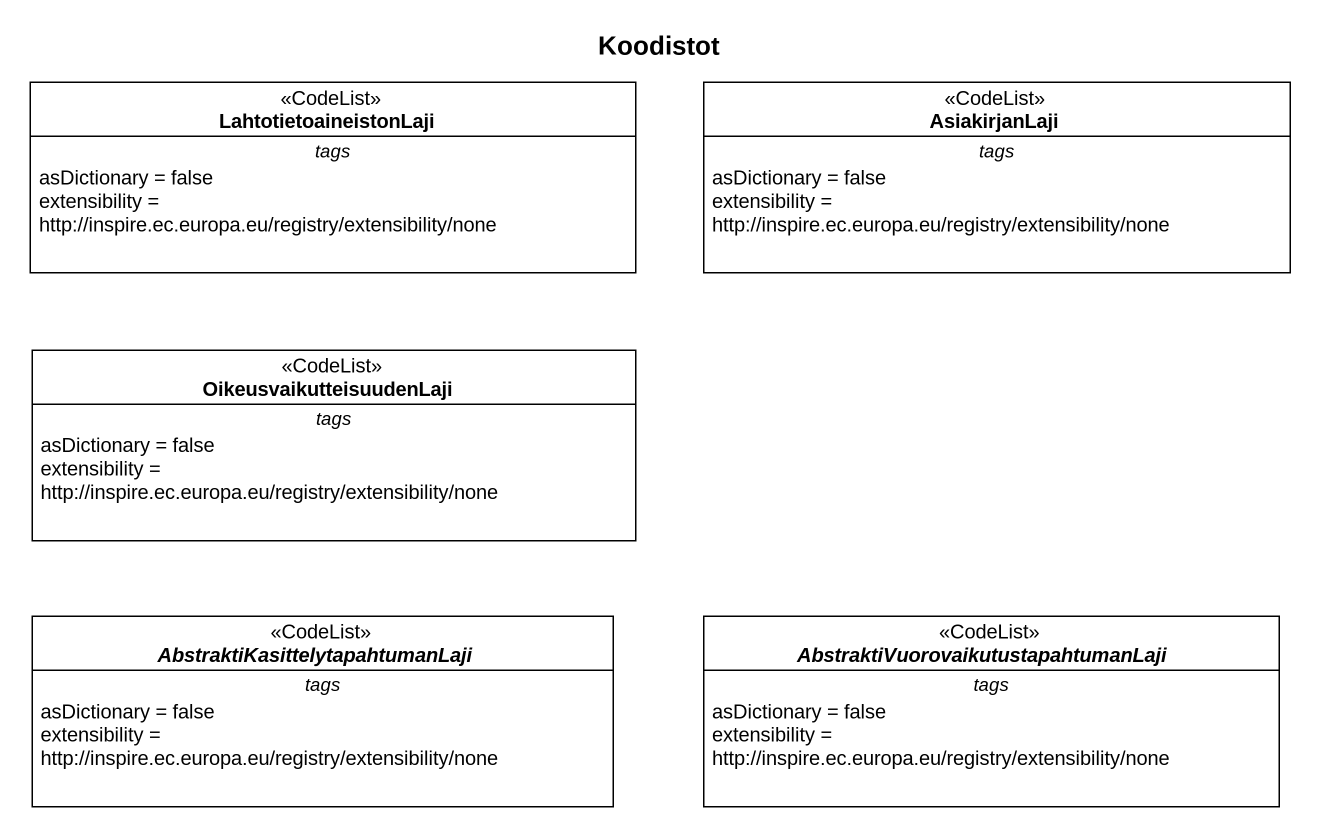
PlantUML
@startuml
title Koodistot
hide circle
hide empty members
class LahtotietoaineistonLaji <<CodeList>> {
  -- tags --
  asDictionary = false
  extensibility = http://inspire.ec.europa.eu/registry/extensibility/none
}
class AsiakirjanLaji <<CodeList>> {
  -- tags --
  asDictionary = false
  extensibility = http://inspire.ec.europa.eu/registry/extensibility/none
}
class OikeusvaikutteisuudenLaji <<CodeList>> {
  -- tags --
  asDictionary = false
  extensibility = http://inspire.ec.europa.eu/registry/extensibility/none
}
abstract class "AbstraktiKasittelytapahtumanLaji" as AbstraktiKasittelytapahtuman <<CodeList>> {
  -- tags --
  asDictionary = false
  extensibility = http://inspire.ec.europa.eu/registry/extensibility/none
}
abstract class "AbstraktiVuorovaikutustapahtumanLaji" as AbstraktiVuorovaikutustapaht <<CodeList>> {
  -- tags --
  asDictionary = false
  extensibility = http://inspire.ec.europa.eu/registry/extensibility/none
}
@enduml
